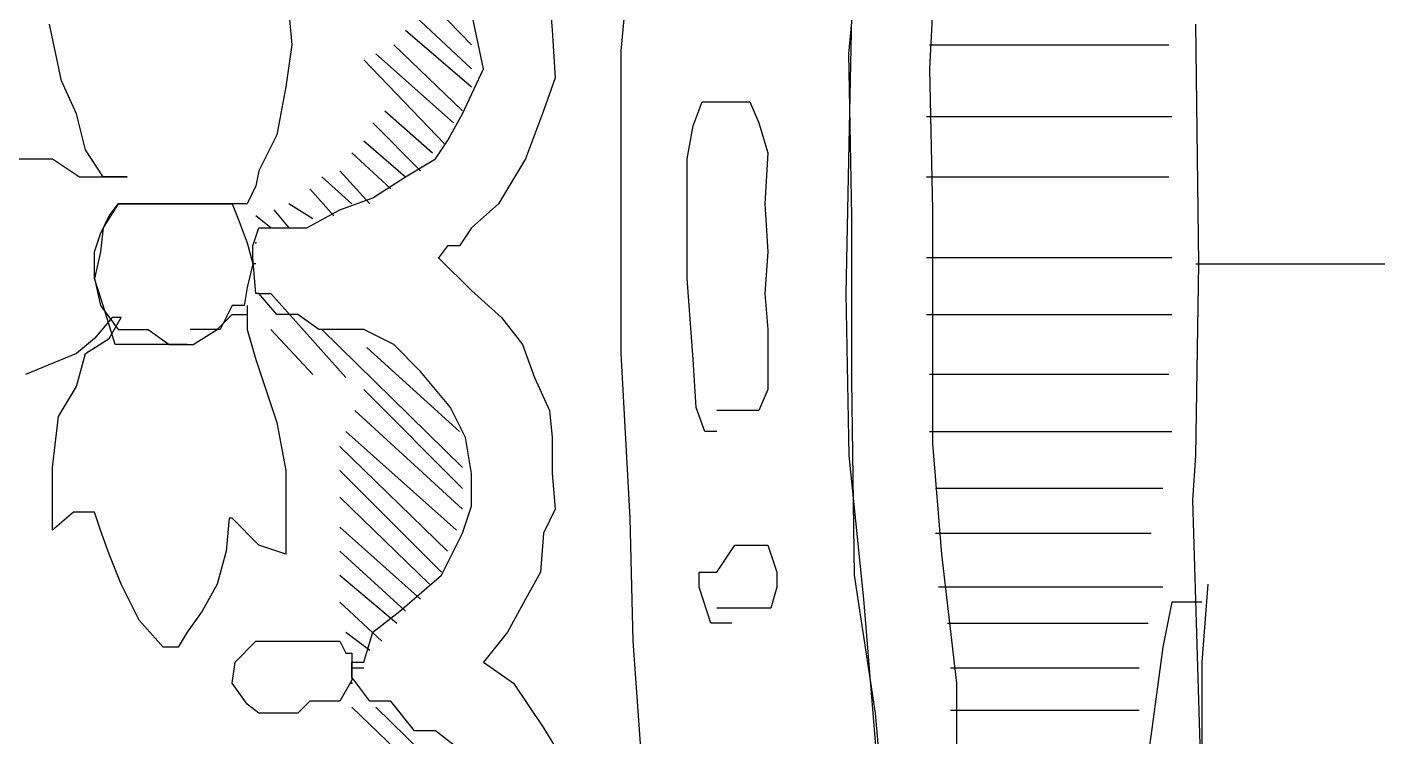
# Model space of a CAD drawing. Extents: x 735054 to 735644, y 4350981 to 4352008.
# Drawn here: x 735081.075 to 735085.585, y 4351840.6 to 4351842.97 of the extents above; entities that cross this region are included whole.
import ezdxf

# ---------------------------------------------------------------- set-up
doc = ezdxf.new("R2010")
doc.units = 0
doc.layers.get('0').update_dxf_attribs({"linetype": 'CONTINUOUS'})

msp = doc.modelspace()

# ---------------------------------------------------------------- linework, layer by layer
at = {"color": 0, "linetype": 'CONTINUOUS'}
for p, q in [((735083.82, 4351842.88), (735083.87, 4351843.41)), ((735083.82, 4351842.88), (735083.87, 4351843.41)), ((735083.06, 4351842.89), (735083.1, 4351843.33)), ((735083.06, 4351842.89), (735083.1, 4351843.33)), ((735084.11, 4351843.23), (735084.09, 4351842.83)), ((735084.11, 4351843.23), (735084.09, 4351842.83)), ((735082.27, 4351843.21), (735082.56, 4351842.91)), ((735082.27, 4351843.21), (735082.56, 4351842.91)), ((735082.56, 4351842.83), (735082.24, 4351843.13)), ((735082.56, 4351842.83), (735082.24, 4351843.13)), ((735082.82, 4351843.08), (735082.83, 4351842.96)), ((735082.82, 4351843.08), (735082.83, 4351842.96)), ((735083.83, 4351843.06), (735083.82, 4351842.58)), ((735083.83, 4351843.06), (735083.82, 4351842.58)), ((735081.95, 4351843.02), (735081.96, 4351842.91)), ((735081.95, 4351843.02), (735081.96, 4351842.91)), ((735082.6, 4351842.83), (735082.56, 4351843.02)), ((735082.6, 4351842.83), (735082.56, 4351843.02)), ((735081.19, 4351842.79), (735081.15, 4351842.98)), ((735081.19, 4351842.79), (735081.15, 4351842.98)), ((735082.34, 4351842.96), (735082.56, 4351842.77)), ((735082.34, 4351842.96), (735082.56, 4351842.77)), ((735082.83, 4351842.96), (735082.84, 4351842.8)), ((735082.83, 4351842.96), (735082.84, 4351842.8)), ((735084.99, 4351842.18), (735084.98, 4351842.98)), ((735084.99, 4351842.18), (735084.98, 4351842.98)), ((735081.96, 4351842.91), (735081.94, 4351842.77)), ((735081.96, 4351842.91), (735081.94, 4351842.77)), ((735082.24, 4351842.88), (735082.5, 4351842.65)), ((735082.24, 4351842.88), (735082.5, 4351842.65)), ((735082.53, 4351842.69), (735082.3, 4351842.91)), ((735082.53, 4351842.69), (735082.3, 4351842.91)), ((735083.06, 4351842.38), (735083.06, 4351842.89)), ((735083.06, 4351842.38), (735083.06, 4351842.89)), ((735083.83, 4351842.34), (735083.82, 4351842.88)), ((735083.83, 4351842.34), (735083.82, 4351842.88)), ((735084.09, 4351842.91), (735084.4, 4351842.91)), ((735084.09, 4351842.91), (735084.4, 4351842.91)), ((735084.4, 4351842.91), (735084.62, 4351842.91)), ((735084.4, 4351842.91), (735084.62, 4351842.91)), ((735084.62, 4351842.91), (735084.89, 4351842.91)), ((735084.62, 4351842.91), (735084.89, 4351842.91)), ((735082.47, 4351842.58), (735082.2, 4351842.86)), ((735082.47, 4351842.58), (735082.2, 4351842.86)), ((735082.53, 4351842.68), (735082.6, 4351842.83)), ((735082.53, 4351842.68), (735082.6, 4351842.83)), ((735084.09, 4351842.83), (735084.1, 4351842.36)), ((735084.09, 4351842.83), (735084.1, 4351842.36)), ((735081.24, 4351842.68), (735081.19, 4351842.79)), ((735081.24, 4351842.68), (735081.19, 4351842.79)), ((735082.84, 4351842.8), (735082.8, 4351842.69)), ((735082.84, 4351842.8), (735082.8, 4351842.69)), ((735081.94, 4351842.77), (735081.91, 4351842.61)), ((735081.94, 4351842.77), (735081.91, 4351842.61)), ((735082.27, 4351842.69), (735082.43, 4351842.55)), ((735082.27, 4351842.69), (735082.43, 4351842.55)), ((735082.8, 4351842.69), (735082.74, 4351842.53)), ((735082.8, 4351842.69), (735082.74, 4351842.53)), ((735083.3, 4351842.64), (735083.33, 4351842.72)), ((735083.3, 4351842.64), (735083.33, 4351842.72)), ((735083.33, 4351842.72), (735083.37, 4351842.72)), ((735083.33, 4351842.72), (735083.37, 4351842.72)), ((735083.37, 4351842.72), (735083.43, 4351842.72)), ((735083.37, 4351842.72), (735083.43, 4351842.72)), ((735083.43, 4351842.72), (735083.49, 4351842.72)), ((735083.43, 4351842.72), (735083.49, 4351842.72)), ((735083.49, 4351842.72), (735083.52, 4351842.65)), ((735083.49, 4351842.72), (735083.52, 4351842.65)), ((735081.27, 4351842.56), (735081.24, 4351842.68)), ((735081.27, 4351842.56), (735081.24, 4351842.68)), ((735082.39, 4351842.49), (735082.23, 4351842.65)), ((735082.39, 4351842.49), (735082.23, 4351842.65)), ((735082.48, 4351842.59), (735082.53, 4351842.68)), ((735082.48, 4351842.59), (735082.53, 4351842.68)), ((735083.52, 4351842.65), (735083.55, 4351842.55)), ((735083.52, 4351842.65), (735083.55, 4351842.55)), ((735084.28, 4351842.67), (735084.08, 4351842.67)), ((735084.28, 4351842.67), (735084.08, 4351842.67)), ((735084.61, 4351842.67), (735084.28, 4351842.67)), ((735084.61, 4351842.67), (735084.28, 4351842.67)), ((735084.9, 4351842.67), (735084.61, 4351842.67)), ((735084.9, 4351842.67), (735084.61, 4351842.67)), ((735081.91, 4351842.61), (735081.85, 4351842.49)), ((735081.91, 4351842.61), (735081.85, 4351842.49)), ((735083.28, 4351842.53), (735083.3, 4351842.64)), ((735083.28, 4351842.53), (735083.3, 4351842.64)), ((735081.33, 4351842.47), (735081.27, 4351842.56)), ((735081.33, 4351842.47), (735081.27, 4351842.56)), ((735082.2, 4351842.59), (735082.34, 4351842.47)), ((735082.2, 4351842.59), (735082.34, 4351842.47)), ((735082.44, 4351842.53), (735082.48, 4351842.59)), ((735082.44, 4351842.53), (735082.48, 4351842.59)), ((735083.82, 4351842.58), (735083.81, 4351842.08)), ((735083.82, 4351842.58), (735083.81, 4351842.08)), ((735080.95, 4351842.53), (735081.16, 4351842.53)), ((735080.95, 4351842.53), (735081.16, 4351842.53)), ((735081.16, 4351842.53), (735081.25, 4351842.47)), ((735081.16, 4351842.53), (735081.25, 4351842.47)), ((735082.29, 4351842.43), (735082.16, 4351842.55)), ((735082.29, 4351842.43), (735082.16, 4351842.55)), ((735082.34, 4351842.47), (735082.44, 4351842.53)), ((735082.34, 4351842.47), (735082.44, 4351842.53)), ((735082.74, 4351842.53), (735082.65, 4351842.38)), ((735082.74, 4351842.53), (735082.65, 4351842.38)), ((735083.28, 4351842.38), (735083.28, 4351842.53)), ((735083.28, 4351842.38), (735083.28, 4351842.53)), ((735083.55, 4351842.55), (735083.54, 4351842.38)), ((735083.55, 4351842.55), (735083.54, 4351842.38)), ((735081.25, 4351842.47), (735081.32, 4351842.47)), ((735081.25, 4351842.47), (735081.32, 4351842.47)), ((735081.32, 4351842.47), (735081.38, 4351842.47)), ((735081.32, 4351842.47), (735081.38, 4351842.47)), ((735081.4, 4351842.47), (735081.33, 4351842.47)), ((735081.4, 4351842.47), (735081.33, 4351842.47)), ((735081.38, 4351842.47), (735081.41, 4351842.47)), ((735081.38, 4351842.47), (735081.41, 4351842.47)), ((735081.41, 4351842.47), (735081.4, 4351842.47)), ((735081.41, 4351842.47), (735081.4, 4351842.47)), ((735081.85, 4351842.49), (735081.84, 4351842.44)), ((735081.85, 4351842.49), (735081.84, 4351842.44)), ((735082.16, 4351842.38), (735082.06, 4351842.47)), ((735082.16, 4351842.38), (735082.06, 4351842.47)), ((735082.12, 4351842.49), (735082.22, 4351842.38)), ((735082.12, 4351842.49), (735082.22, 4351842.38)), ((735082.23, 4351842.4), (735082.34, 4351842.47)), ((735082.23, 4351842.4), (735082.34, 4351842.47)), ((735084.08, 4351842.47), (735084.4, 4351842.47)), ((735084.08, 4351842.47), (735084.4, 4351842.47)), ((735084.4, 4351842.47), (735084.67, 4351842.47)), ((735084.4, 4351842.47), (735084.67, 4351842.47)), ((735084.67, 4351842.47), (735084.89, 4351842.47)), ((735084.67, 4351842.47), (735084.89, 4351842.47)), ((735081.84, 4351842.44), (735081.81, 4351842.38)), ((735081.84, 4351842.44), (735081.81, 4351842.38)), ((735082.02, 4351842.43), (735082.1, 4351842.34)), ((735082.02, 4351842.43), (735082.1, 4351842.34)), ((735081.38, 4351842.38), (735081.33, 4351842.3)), ((735081.38, 4351842.38), (735081.33, 4351842.3)), ((735081.35, 4351842.34), (735081.38, 4351842.38)), ((735081.35, 4351842.34), (735081.38, 4351842.38)), ((735081.47, 4351842.38), (735081.38, 4351842.38)), ((735081.38, 4351842.38), (735081.44, 4351842.38)), ((735081.47, 4351842.38), (735081.38, 4351842.38)), ((735081.38, 4351842.38), (735081.44, 4351842.38)), ((735081.44, 4351842.38), (735081.5, 4351842.38)), ((735081.44, 4351842.38), (735081.5, 4351842.38)), ((735081.56, 4351842.38), (735081.47, 4351842.38)), ((735081.56, 4351842.38), (735081.47, 4351842.38)), ((735081.5, 4351842.38), (735081.58, 4351842.38)), ((735081.5, 4351842.38), (735081.58, 4351842.38)), ((735081.64, 4351842.38), (735081.56, 4351842.38)), ((735081.64, 4351842.38), (735081.56, 4351842.38)), ((735081.58, 4351842.38), (735081.66, 4351842.38)), ((735081.58, 4351842.38), (735081.66, 4351842.38)), ((735081.75, 4351842.38), (735081.64, 4351842.38)), ((735081.75, 4351842.38), (735081.64, 4351842.38)), ((735081.66, 4351842.38), (735081.76, 4351842.38)), ((735081.66, 4351842.38), (735081.76, 4351842.38)), ((735081.81, 4351842.38), (735081.75, 4351842.38)), ((735081.81, 4351842.38), (735081.75, 4351842.38)), ((735081.76, 4351842.38), (735081.78, 4351842.33)), ((735081.76, 4351842.38), (735081.78, 4351842.33)), ((735082.03, 4351842.33), (735081.95, 4351842.38)), ((735082.03, 4351842.33), (735081.95, 4351842.38)), ((735082.12, 4351842.36), (735082.23, 4351842.4)), ((735082.12, 4351842.36), (735082.23, 4351842.4)), ((735082.65, 4351842.38), (735082.56, 4351842.3)), ((735082.65, 4351842.38), (735082.56, 4351842.3)), ((735083.06, 4351841.88), (735083.06, 4351842.38)), ((735083.06, 4351841.88), (735083.06, 4351842.38)), ((735083.28, 4351842.13), (735083.28, 4351842.38)), ((735083.28, 4351842.13), (735083.28, 4351842.38)), ((735083.54, 4351842.38), (735083.55, 4351842.22)), ((735083.54, 4351842.38), (735083.55, 4351842.22)), ((735081.32, 4351842.28), (735081.35, 4351842.34)), ((735081.32, 4351842.28), (735081.35, 4351842.34)), ((735081.78, 4351842.33), (735081.81, 4351842.25)), ((735081.78, 4351842.33), (735081.81, 4351842.25)), ((735081.89, 4351842.3), (735081.84, 4351842.34)), ((735081.89, 4351842.3), (735081.84, 4351842.34)), ((735081.9, 4351842.36), (735081.95, 4351842.3)), ((735081.9, 4351842.36), (735081.95, 4351842.3)), ((735082.01, 4351842.3), (735082.12, 4351842.36)), ((735082.01, 4351842.3), (735082.12, 4351842.36)), ((735083.83, 4351841.79), (735083.83, 4351842.34)), ((735083.83, 4351841.79), (735083.83, 4351842.34)), ((735084.1, 4351842.36), (735084.1, 4351841.9)), ((735084.1, 4351842.36), (735084.1, 4351841.9)), ((735081.33, 4351842.3), (735081.32, 4351842.22)), ((735081.33, 4351842.3), (735081.32, 4351842.22)), ((735081.83, 4351842.24), (735081.85, 4351842.3)), ((735081.83, 4351842.24), (735081.85, 4351842.3)), ((735081.85, 4351842.3), (735081.89, 4351842.3)), ((735081.85, 4351842.3), (735081.89, 4351842.3)), ((735081.89, 4351842.3), (735082.01, 4351842.3)), ((735081.89, 4351842.3), (735082.01, 4351842.3)), ((735082.56, 4351842.3), (735082.52, 4351842.24)), ((735082.56, 4351842.3), (735082.52, 4351842.24)), ((735081.3, 4351842.22), (735081.32, 4351842.28)), ((735081.3, 4351842.22), (735081.32, 4351842.28)), ((735081.81, 4351842.25), (735081.83, 4351842.18)), ((735081.81, 4351842.25), (735081.83, 4351842.18)), ((735081.83, 4351842.2), (735081.83, 4351842.24)), ((735081.83, 4351842.2), (735081.83, 4351842.24)), ((735082.48, 4351842.24), (735082.45, 4351842.2)), ((735082.48, 4351842.24), (735082.45, 4351842.2)), ((735082.52, 4351842.24), (735082.48, 4351842.24)), ((735082.52, 4351842.24), (735082.48, 4351842.24)), ((735081.32, 4351842.22), (735081.3, 4351842.13)), ((735081.3, 4351842.13), (735081.3, 4351842.22)), ((735081.32, 4351842.22), (735081.3, 4351842.13)), ((735081.3, 4351842.13), (735081.3, 4351842.22)), ((735081.84, 4351842.08), (735081.83, 4351842.2)), ((735081.84, 4351842.08), (735081.83, 4351842.2)), ((735082.45, 4351842.2), (735082.56, 4351842.09)), ((735082.45, 4351842.2), (735082.56, 4351842.09)), ((735083.55, 4351842.22), (735083.54, 4351842.08)), ((735083.55, 4351842.22), (735083.54, 4351842.08)), ((735084.28, 4351842.2), (735084.08, 4351842.2)), ((735084.28, 4351842.2), (735084.08, 4351842.2)), ((735084.61, 4351842.2), (735084.28, 4351842.2)), ((735084.61, 4351842.2), (735084.28, 4351842.2)), ((735084.9, 4351842.2), (735084.61, 4351842.2)), ((735084.9, 4351842.2), (735084.61, 4351842.2)), ((735081.83, 4351842.18), (735081.81, 4351842.1)), ((735081.83, 4351842.18), (735081.81, 4351842.1)), ((735081.84, 4351842.18), (735081.83, 4351842.18)), ((735081.84, 4351842.18), (735081.83, 4351842.18)), ((735084.98, 4351841.54), (735084.99, 4351842.18)), ((735084.98, 4351842.18), (735085.45, 4351842.18)), ((735084.98, 4351841.54), (735084.99, 4351842.18)), ((735084.98, 4351842.18), (735085.45, 4351842.18)), ((735085.45, 4351842.18), (735086.36, 4351842.18)), ((735085.45, 4351842.18), (735086.36, 4351842.18)), ((735081.3, 4351842.13), (735081.32, 4351842.04)), ((735081.33, 4351842.04), (735081.3, 4351842.13)), ((735081.3, 4351842.13), (735081.32, 4351842.04)), ((735081.33, 4351842.04), (735081.3, 4351842.13)), ((735083.3, 4351841.86), (735083.28, 4351842.13)), ((735083.3, 4351841.86), (735083.28, 4351842.13)), ((735081.81, 4351842.1), (735081.8, 4351842.04)), ((735081.81, 4351842.1), (735081.8, 4351842.04)), ((735081.85, 4351842.08), (735081.84, 4351842.08)), ((735081.85, 4351842.08), (735081.84, 4351842.08)), ((735081.91, 4351842.01), (735081.85, 4351842.08)), ((735081.85, 4351842.08), (735081.89, 4351842.08)), ((735081.91, 4351842.01), (735081.85, 4351842.08)), ((735081.85, 4351842.08), (735081.89, 4351842.08)), ((735081.89, 4351842.08), (735082.14, 4351841.8)), ((735081.89, 4351842.08), (735082.14, 4351841.8)), ((735082.56, 4351842.09), (735082.66, 4351842)), ((735082.56, 4351842.09), (735082.66, 4351842)), ((735083.54, 4351842.08), (735083.55, 4351841.96)), ((735083.54, 4351842.08), (735083.55, 4351841.96)), ((735083.81, 4351842.08), (735083.82, 4351841.54)), ((735083.81, 4351842.08), (735083.82, 4351841.54)), ((735081.32, 4351842.04), (735081.38, 4351841.96)), ((735081.32, 4351842.04), (735081.38, 4351841.96)), ((735081.37, 4351841.91), (735081.33, 4351842.04)), ((735081.37, 4351841.91), (735081.33, 4351842.04)), ((735081.76, 4351842.04), (735081.72, 4351841.96)), ((735081.76, 4351842.04), (735081.72, 4351841.96)), ((735081.8, 4351842.04), (735081.76, 4351842.04)), ((735081.8, 4351842.04), (735081.76, 4351842.04)), ((735081.81, 4351842.04), (735081.81, 4351841.96)), ((735081.81, 4351842.04), (735081.81, 4351841.96)), ((735081.36, 4351842), (735081.3, 4351841.93)), ((735081.36, 4351842), (735081.3, 4351841.93)), ((735081.35, 4351841.93), (735081.39, 4351842)), ((735081.35, 4351841.93), (735081.39, 4351842)), ((735081.39, 4351842), (735081.36, 4351842)), ((735081.39, 4351842), (735081.36, 4351842)), ((735081.71, 4351841.96), (735081.76, 4351842.01)), ((735081.71, 4351841.96), (735081.76, 4351842.01)), ((735081.76, 4351842.01), (735081.81, 4351842.01)), ((735081.76, 4351842.01), (735081.81, 4351842.01)), ((735081.98, 4351842.01), (735081.91, 4351842.01)), ((735081.98, 4351842.01), (735081.91, 4351842.01)), ((735082.05, 4351841.96), (735081.98, 4351842.01)), ((735082.05, 4351841.96), (735081.98, 4351842.01)), ((735082.66, 4351842), (735082.73, 4351841.91)), ((735082.66, 4351842), (735082.73, 4351841.91)), ((735084.08, 4351842.01), (735084.41, 4351842.01)), ((735084.08, 4351842.01), (735084.41, 4351842.01)), ((735084.41, 4351842.01), (735084.67, 4351842.01)), ((735084.41, 4351842.01), (735084.67, 4351842.01)), ((735084.67, 4351842.01), (735084.82, 4351842.01)), ((735084.67, 4351842.01), (735084.82, 4351842.01)), ((735084.82, 4351842.01), (735084.9, 4351842.01)), ((735084.82, 4351842.01), (735084.9, 4351842.01)), ((735081.3, 4351841.93), (735081.24, 4351841.88)), ((735081.3, 4351841.93), (735081.24, 4351841.88)), ((735081.27, 4351841.88), (735081.35, 4351841.93)), ((735081.27, 4351841.88), (735081.35, 4351841.93)), ((735081.38, 4351841.96), (735081.48, 4351841.96)), ((735081.38, 4351841.96), (735081.48, 4351841.96)), ((735081.48, 4351841.96), (735081.55, 4351841.91)), ((735081.48, 4351841.96), (735081.55, 4351841.91)), ((735081.67, 4351841.96), (735081.62, 4351841.96)), ((735081.67, 4351841.96), (735081.62, 4351841.96)), ((735081.63, 4351841.91), (735081.71, 4351841.96)), ((735081.63, 4351841.91), (735081.71, 4351841.96)), ((735081.72, 4351841.96), (735081.67, 4351841.96)), ((735081.72, 4351841.96), (735081.67, 4351841.96)), ((735081.81, 4351841.96), (735081.84, 4351841.86)), ((735081.81, 4351841.96), (735081.84, 4351841.86)), ((735082.03, 4351841.81), (735081.89, 4351841.96)), ((735082.03, 4351841.81), (735081.89, 4351841.96)), ((735082.2, 4351841.96), (735082.05, 4351841.96)), ((735082.2, 4351841.96), (735082.05, 4351841.96)), ((735082.53, 4351841.5), (735082.06, 4351841.96)), ((735082.53, 4351841.5), (735082.06, 4351841.96)), ((735082.3, 4351841.91), (735082.2, 4351841.96)), ((735082.3, 4351841.91), (735082.2, 4351841.96)), ((735083.55, 4351841.96), (735083.55, 4351841.86)), ((735083.55, 4351841.96), (735083.55, 4351841.86)), ((735081.24, 4351841.88), (735081.07, 4351841.81)), ((735081.24, 4351841.88), (735081.07, 4351841.81)), ((735081.24, 4351841.77), (735081.27, 4351841.88)), ((735081.24, 4351841.77), (735081.27, 4351841.88)), ((735081.42, 4351841.91), (735081.37, 4351841.91)), ((735081.42, 4351841.91), (735081.37, 4351841.91)), ((735081.47, 4351841.91), (735081.42, 4351841.91)), ((735081.47, 4351841.91), (735081.42, 4351841.91)), ((735081.53, 4351841.91), (735081.47, 4351841.91)), ((735081.53, 4351841.91), (735081.47, 4351841.91)), ((735081.61, 4351841.91), (735081.53, 4351841.91)), ((735081.61, 4351841.91), (735081.53, 4351841.91)), ((735081.55, 4351841.91), (735081.63, 4351841.91)), ((735081.55, 4351841.91), (735081.63, 4351841.91)), ((735082.21, 4351841.9), (735082.52, 4351841.62)), ((735082.21, 4351841.9), (735082.52, 4351841.62)), ((735082.39, 4351841.82), (735082.3, 4351841.91)), ((735082.39, 4351841.82), (735082.3, 4351841.91)), ((735082.73, 4351841.91), (735082.77, 4351841.8)), ((735082.73, 4351841.91), (735082.77, 4351841.8)), ((735083.09, 4351841.33), (735083.06, 4351841.88)), ((735083.09, 4351841.33), (735083.06, 4351841.88)), ((735084.1, 4351841.9), (735084.1, 4351841.58)), ((735084.1, 4351841.9), (735084.1, 4351841.58)), ((735081.84, 4351841.86), (735081.91, 4351841.65)), ((735081.84, 4351841.86), (735081.91, 4351841.65)), ((735083.31, 4351841.7), (735083.3, 4351841.86)), ((735083.31, 4351841.7), (735083.3, 4351841.86)), ((735083.55, 4351841.86), (735083.55, 4351841.76)), ((735083.55, 4351841.86), (735083.55, 4351841.76)), ((735082.49, 4351841.7), (735082.39, 4351841.82)), ((735082.49, 4351841.7), (735082.39, 4351841.82)), ((735082.77, 4351841.8), (735082.82, 4351841.69)), ((735082.77, 4351841.8), (735082.82, 4351841.69)), ((735083.84, 4351841.14), (735083.83, 4351841.79)), ((735083.84, 4351841.14), (735083.83, 4351841.79)), ((735084.3, 4351841.81), (735084.09, 4351841.81)), ((735084.3, 4351841.81), (735084.09, 4351841.81)), ((735084.58, 4351841.81), (735084.3, 4351841.81)), ((735084.58, 4351841.81), (735084.3, 4351841.81)), ((735084.89, 4351841.81), (735084.58, 4351841.81)), ((735084.89, 4351841.81), (735084.58, 4351841.81)), ((735081.18, 4351841.67), (735081.24, 4351841.77)), ((735081.18, 4351841.67), (735081.24, 4351841.77)), ((735082.2, 4351841.76), (735082.53, 4351841.43)), ((735082.2, 4351841.76), (735082.53, 4351841.43)), ((735083.55, 4351841.76), (735083.52, 4351841.69)), ((735083.55, 4351841.76), (735083.52, 4351841.69)), ((735082.54, 4351841.6), (735082.49, 4351841.7)), ((735082.54, 4351841.6), (735082.49, 4351841.7)), ((735083.34, 4351841.62), (735083.31, 4351841.7)), ((735083.34, 4351841.62), (735083.31, 4351841.7)), ((735081.16, 4351841.5), (735081.18, 4351841.67)), ((735081.16, 4351841.5), (735081.18, 4351841.67)), ((735082.53, 4351841.36), (735082.17, 4351841.69)), ((735082.53, 4351841.36), (735082.17, 4351841.69)), ((735082.82, 4351841.69), (735082.83, 4351841.6)), ((735082.82, 4351841.69), (735082.83, 4351841.6)), ((735083.41, 4351841.69), (735083.38, 4351841.69)), ((735083.41, 4351841.69), (735083.38, 4351841.69)), ((735083.47, 4351841.69), (735083.41, 4351841.69)), ((735083.47, 4351841.69), (735083.41, 4351841.69)), ((735083.52, 4351841.69), (735083.47, 4351841.69)), ((735083.52, 4351841.69), (735083.47, 4351841.69)), ((735081.91, 4351841.65), (735081.94, 4351841.49)), ((735081.91, 4351841.65), (735081.94, 4351841.49)), ((735082.14, 4351841.62), (735082.51, 4351841.29)), ((735082.14, 4351841.62), (735082.51, 4351841.29)), ((735083.38, 4351841.62), (735083.34, 4351841.62)), ((735083.38, 4351841.62), (735083.34, 4351841.62)), ((735084.09, 4351841.62), (735084.43, 4351841.62)), ((735084.09, 4351841.62), (735084.43, 4351841.62)), ((735084.43, 4351841.62), (735084.68, 4351841.62)), ((735084.43, 4351841.62), (735084.68, 4351841.62)), ((735084.68, 4351841.62), (735084.9, 4351841.62)), ((735084.68, 4351841.62), (735084.9, 4351841.62)), ((735082.48, 4351841.22), (735082.12, 4351841.57)), ((735082.48, 4351841.22), (735082.12, 4351841.57)), ((735082.56, 4351841.48), (735082.54, 4351841.6)), ((735082.56, 4351841.48), (735082.54, 4351841.6)), ((735082.83, 4351841.6), (735082.83, 4351841.48)), ((735082.83, 4351841.6), (735082.83, 4351841.48)), ((735084.1, 4351841.58), (735084.13, 4351841.21)), ((735084.1, 4351841.58), (735084.13, 4351841.21)), ((735083.82, 4351841.54), (735083.87, 4351841.06)), ((735083.82, 4351841.54), (735083.87, 4351841.06)), ((735084.97, 4351841.39), (735084.98, 4351841.54)), ((735084.97, 4351841.39), (735084.98, 4351841.54)), ((735081.16, 4351841.4), (735081.16, 4351841.5)), ((735081.16, 4351841.4), (735081.16, 4351841.5)), ((735081.94, 4351841.49), (735081.94, 4351841.39)), ((735081.94, 4351841.49), (735081.94, 4351841.39)), ((735082.12, 4351841.49), (735082.46, 4351841.15)), ((735082.12, 4351841.49), (735082.46, 4351841.15)), ((735082.56, 4351841.37), (735082.56, 4351841.48)), ((735082.56, 4351841.37), (735082.56, 4351841.48)), ((735082.83, 4351841.48), (735082.84, 4351841.36)), ((735082.83, 4351841.48), (735082.84, 4351841.36)), ((735084.33, 4351841.43), (735084.11, 4351841.43)), ((735084.33, 4351841.43), (735084.11, 4351841.43)), ((735084.59, 4351841.43), (735084.33, 4351841.43)), ((735084.59, 4351841.43), (735084.33, 4351841.43)), ((735084.87, 4351841.43), (735084.59, 4351841.43)), ((735084.87, 4351841.43), (735084.59, 4351841.43)), ((735081.16, 4351841.29), (735081.16, 4351841.4)), ((735081.16, 4351841.29), (735081.16, 4351841.4)), ((735081.94, 4351841.39), (735081.94, 4351841.3)), ((735081.94, 4351841.39), (735081.94, 4351841.3)), ((735082.42, 4351841.11), (735082.12, 4351841.4)), ((735082.42, 4351841.11), (735082.12, 4351841.4)), ((735085, 4351840.39), (735084.97, 4351841.39)), ((735085, 4351840.39), (735084.97, 4351841.39)), ((735081.23, 4351841.35), (735081.16, 4351841.29)), ((735081.23, 4351841.35), (735081.16, 4351841.29)), ((735081.3, 4351841.35), (735081.23, 4351841.35)), ((735081.3, 4351841.35), (735081.23, 4351841.35)), ((735081.32, 4351841.29), (735081.3, 4351841.35)), ((735081.32, 4351841.29), (735081.3, 4351841.35)), ((735082.53, 4351841.28), (735082.56, 4351841.37)), ((735082.53, 4351841.28), (735082.56, 4351841.37)), ((735082.84, 4351841.36), (735082.8, 4351841.28)), ((735082.84, 4351841.36), (735082.8, 4351841.28)), ((735081.75, 4351841.33), (735081.74, 4351841.22)), ((735081.75, 4351841.33), (735081.74, 4351841.22)), ((735081.76, 4351841.33), (735081.75, 4351841.33)), ((735081.76, 4351841.33), (735081.75, 4351841.33)), ((735081.85, 4351841.24), (735081.76, 4351841.33)), ((735081.85, 4351841.24), (735081.76, 4351841.33)), ((735081.94, 4351841.3), (735081.94, 4351841.24)), ((735081.94, 4351841.3), (735081.94, 4351841.24)), ((735082.12, 4351841.3), (735082.39, 4351841.06)), ((735082.12, 4351841.3), (735082.39, 4351841.06)), ((735083.1, 4351840.92), (735083.09, 4351841.33)), ((735083.1, 4351840.92), (735083.09, 4351841.33)), ((735081.35, 4351841.21), (735081.32, 4351841.29)), ((735081.35, 4351841.21), (735081.32, 4351841.29)), ((735082.46, 4351841.14), (735082.53, 4351841.28)), ((735082.46, 4351841.14), (735082.53, 4351841.28)), ((735082.8, 4351841.28), (735082.79, 4351841.15)), ((735082.8, 4351841.28), (735082.79, 4351841.15)), ((735084.11, 4351841.28), (735084.46, 4351841.28)), ((735084.11, 4351841.28), (735084.46, 4351841.28)), ((735084.46, 4351841.28), (735084.69, 4351841.28)), ((735084.46, 4351841.28), (735084.69, 4351841.28)), ((735084.69, 4351841.28), (735084.83, 4351841.28)), ((735084.69, 4351841.28), (735084.83, 4351841.28)), ((735081.39, 4351841.11), (735081.35, 4351841.21)), ((735081.39, 4351841.11), (735081.35, 4351841.21)), ((735081.74, 4351841.22), (735081.71, 4351841.11)), ((735081.74, 4351841.22), (735081.71, 4351841.11)), ((735081.94, 4351841.21), (735081.85, 4351841.24)), ((735081.94, 4351841.21), (735081.85, 4351841.24)), ((735081.94, 4351841.24), (735081.94, 4351841.21)), ((735081.94, 4351841.24), (735081.94, 4351841.21)), ((735082.34, 4351841.02), (735082.12, 4351841.22)), ((735082.34, 4351841.02), (735082.12, 4351841.22)), ((735083.38, 4351841.15), (735083.44, 4351841.24)), ((735083.38, 4351841.15), (735083.44, 4351841.24)), ((735083.44, 4351841.24), (735083.51, 4351841.24)), ((735083.44, 4351841.24), (735083.51, 4351841.24)), ((735083.51, 4351841.24), (735083.55, 4351841.24)), ((735083.51, 4351841.24), (735083.55, 4351841.24)), ((735083.55, 4351841.24), (735083.58, 4351841.15)), ((735083.55, 4351841.24), (735083.58, 4351841.15)), ((735084.13, 4351841.21), (735084.18, 4351840.78)), ((735084.13, 4351841.21), (735084.18, 4351840.78)), ((735082.12, 4351841.14), (735082.31, 4351840.98)), ((735082.12, 4351841.14), (735082.31, 4351840.98)), ((735082.32, 4351841.02), (735082.46, 4351841.14)), ((735082.32, 4351841.02), (735082.46, 4351841.14)), ((735082.79, 4351841.15), (735082.74, 4351841.06)), ((735082.79, 4351841.15), (735082.74, 4351841.06)), ((735083.32, 4351841.1), (735083.32, 4351841.15)), ((735083.32, 4351841.15), (735083.35, 4351841.15)), ((735083.32, 4351841.1), (735083.32, 4351841.15)), ((735083.32, 4351841.15), (735083.35, 4351841.15)), ((735083.35, 4351841.15), (735083.38, 4351841.15)), ((735083.35, 4351841.15), (735083.38, 4351841.15)), ((735083.58, 4351841.15), (735083.58, 4351841.1)), ((735083.58, 4351841.15), (735083.58, 4351841.1)), ((735083.91, 4351840.68), (735083.84, 4351841.14)), ((735083.91, 4351840.68), (735083.84, 4351841.14)), ((735081.45, 4351840.99), (735081.39, 4351841.11)), ((735081.45, 4351840.99), (735081.39, 4351841.11)), ((735081.71, 4351841.11), (735081.66, 4351841.02)), ((735081.71, 4351841.11), (735081.66, 4351841.02)), ((735083.36, 4351840.98), (735083.32, 4351841.1)), ((735083.36, 4351840.98), (735083.32, 4351841.1)), ((735083.58, 4351841.1), (735083.56, 4351841.03)), ((735083.58, 4351841.1), (735083.56, 4351841.03)), ((735084.33, 4351841.1), (735084.12, 4351841.1)), ((735084.33, 4351841.1), (735084.12, 4351841.1)), ((735084.53, 4351841.1), (735084.33, 4351841.1)), ((735084.53, 4351841.1), (735084.33, 4351841.1)), ((735084.87, 4351841.1), (735084.53, 4351841.1)), ((735084.87, 4351841.1), (735084.53, 4351841.1)), ((735085.02, 4351841.11), (735085, 4351840.85)), ((735085.02, 4351841.11), (735085, 4351840.85)), ((735081.66, 4351841.02), (735081.61, 4351840.95)), ((735081.66, 4351841.02), (735081.61, 4351840.95)), ((735082.26, 4351840.92), (735082.12, 4351841.05)), ((735082.26, 4351840.92), (735082.12, 4351841.05)), ((735082.23, 4351840.95), (735082.32, 4351841.02)), ((735082.23, 4351840.95), (735082.32, 4351841.02)), ((735082.74, 4351841.06), (735082.68, 4351840.95)), ((735082.74, 4351841.06), (735082.68, 4351840.95)), ((735083.46, 4351841.03), (735083.38, 4351841.03)), ((735083.46, 4351841.03), (735083.38, 4351841.03)), ((735083.5, 4351841.03), (735083.46, 4351841.03)), ((735083.5, 4351841.03), (735083.46, 4351841.03)), ((735083.55, 4351841.03), (735083.5, 4351841.03)), ((735083.55, 4351841.03), (735083.5, 4351841.03)), ((735083.56, 4351841.03), (735083.55, 4351841.03)), ((735083.56, 4351841.03), (735083.55, 4351841.03)), ((735083.87, 4351841.06), (735083.91, 4351840.57)), ((735083.87, 4351841.06), (735083.91, 4351840.57)), ((735084.9, 4351841.05), (735084.87, 4351840.9)), ((735084.9, 4351841.05), (735084.87, 4351840.9)), ((735084.94, 4351841.05), (735084.9, 4351841.05)), ((735084.94, 4351841.05), (735084.9, 4351841.05)), ((735085, 4351841.05), (735084.94, 4351841.05)), ((735085, 4351841.05), (735084.94, 4351841.05)), ((735081.53, 4351840.9), (735081.45, 4351840.99)), ((735081.53, 4351840.9), (735081.45, 4351840.99)), ((735083.43, 4351840.98), (735083.36, 4351840.98)), ((735083.43, 4351840.98), (735083.36, 4351840.98)), ((735084.15, 4351840.98), (735084.45, 4351840.98)), ((735084.15, 4351840.98), (735084.45, 4351840.98)), ((735084.45, 4351840.98), (735084.62, 4351840.98)), ((735084.45, 4351840.98), (735084.62, 4351840.98)), ((735084.62, 4351840.98), (735084.82, 4351840.98)), ((735084.62, 4351840.98), (735084.82, 4351840.98)), ((735081.61, 4351840.95), (735081.58, 4351840.9)), ((735081.61, 4351840.95), (735081.58, 4351840.9)), ((735082.14, 4351840.95), (735082.22, 4351840.89)), ((735082.14, 4351840.95), (735082.22, 4351840.89)), ((735082.2, 4351840.85), (735082.23, 4351840.95)), ((735082.2, 4351840.85), (735082.23, 4351840.95)), ((735082.68, 4351840.95), (735082.64, 4351840.9)), ((735082.68, 4351840.95), (735082.64, 4351840.9)), ((735081.58, 4351840.9), (735081.53, 4351840.9)), ((735081.58, 4351840.9), (735081.53, 4351840.9)), ((735081.77, 4351840.85), (735081.84, 4351840.92)), ((735081.77, 4351840.85), (735081.84, 4351840.92)), ((735081.84, 4351840.92), (735081.93, 4351840.92)), ((735081.84, 4351840.92), (735081.93, 4351840.92)), ((735081.93, 4351840.92), (735081.98, 4351840.92)), ((735081.93, 4351840.92), (735081.98, 4351840.92)), ((735081.98, 4351840.92), (735082.05, 4351840.92)), ((735081.98, 4351840.92), (735082.05, 4351840.92)), ((735082.05, 4351840.92), (735082.12, 4351840.92)), ((735082.05, 4351840.92), (735082.12, 4351840.92)), ((735082.12, 4351840.92), (735082.14, 4351840.88)), ((735082.12, 4351840.92), (735082.14, 4351840.88)), ((735082.64, 4351840.9), (735082.6, 4351840.85)), ((735082.64, 4351840.9), (735082.6, 4351840.85)), ((735083.13, 4351840.5), (735083.1, 4351840.92)), ((735083.13, 4351840.5), (735083.1, 4351840.92)), ((735084.87, 4351840.9), (735084.83, 4351840.61)), ((735084.87, 4351840.9), (735084.83, 4351840.61)), ((735081.76, 4351840.78), (735081.77, 4351840.85)), ((735081.76, 4351840.78), (735081.77, 4351840.85)), ((735082.14, 4351840.88), (735082.16, 4351840.88)), ((735082.14, 4351840.88), (735082.16, 4351840.88)), ((735082.16, 4351840.88), (735082.16, 4351840.79)), ((735082.16, 4351840.88), (735082.16, 4351840.79)), ((735082.16, 4351840.8), (735082.16, 4351840.85)), ((735082.16, 4351840.85), (735082.2, 4351840.85)), ((735082.16, 4351840.8), (735082.16, 4351840.85)), ((735082.16, 4351840.85), (735082.2, 4351840.85)), ((735082.6, 4351840.85), (735082.7, 4351840.78)), ((735082.6, 4351840.85), (735082.7, 4351840.78)), ((735085, 4351840.85), (735085, 4351840.44)), ((735085, 4351840.85), (735085, 4351840.44)), ((735082.2, 4351840.83), (735082.16, 4351840.83)), ((735082.2, 4351840.83), (735082.16, 4351840.83)), ((735082.22, 4351840.72), (735082.16, 4351840.8)), ((735082.22, 4351840.72), (735082.16, 4351840.8)), ((735084.51, 4351840.83), (735084.16, 4351840.83)), ((735084.51, 4351840.83), (735084.16, 4351840.83)), ((735084.79, 4351840.83), (735084.51, 4351840.83)), ((735084.79, 4351840.83), (735084.51, 4351840.83)), ((735081.81, 4351840.71), (735081.76, 4351840.78)), ((735081.81, 4351840.71), (735081.76, 4351840.78)), ((735082.16, 4351840.79), (735082.12, 4351840.72)), ((735082.16, 4351840.79), (735082.12, 4351840.72)), ((735082.7, 4351840.78), (735082.8, 4351840.63)), ((735082.7, 4351840.78), (735082.8, 4351840.63)), ((735084.18, 4351840.78), (735084.18, 4351840.44)), ((735084.18, 4351840.78), (735084.18, 4351840.44)), ((735081.85, 4351840.68), (735081.81, 4351840.71)), ((735081.85, 4351840.68), (735081.81, 4351840.71)), ((735082.02, 4351840.72), (735081.98, 4351840.68)), ((735082.02, 4351840.72), (735081.98, 4351840.68)), ((735082.09, 4351840.72), (735082.02, 4351840.72)), ((735082.09, 4351840.72), (735082.02, 4351840.72)), ((735082.12, 4351840.72), (735082.09, 4351840.72)), ((735082.12, 4351840.72), (735082.09, 4351840.72)), ((735082.29, 4351840.72), (735082.22, 4351840.72)), ((735082.29, 4351840.72), (735082.22, 4351840.72)), ((735082.37, 4351840.62), (735082.29, 4351840.72)), ((735082.37, 4351840.62), (735082.29, 4351840.72)), ((735081.91, 4351840.68), (735081.85, 4351840.68)), ((735081.91, 4351840.68), (735081.85, 4351840.68)), ((735081.94, 4351840.68), (735081.91, 4351840.68)), ((735081.94, 4351840.68), (735081.91, 4351840.68)), ((735081.98, 4351840.68), (735081.94, 4351840.68)), ((735081.98, 4351840.68), (735081.94, 4351840.68)), ((735082.65, 4351840.23), (735082.16, 4351840.7)), ((735082.65, 4351840.23), (735082.16, 4351840.7)), ((735082.24, 4351840.7), (735082.66, 4351840.29)), ((735082.24, 4351840.7), (735082.66, 4351840.29)), ((735083.96, 4351840.11), (735083.91, 4351840.68)), ((735083.96, 4351840.11), (735083.91, 4351840.68)), ((735084.16, 4351840.69), (735084.47, 4351840.69)), ((735084.16, 4351840.69), (735084.47, 4351840.69)), ((735084.47, 4351840.69), (735084.79, 4351840.69)), ((735084.47, 4351840.69), (735084.79, 4351840.69)), ((735082.44, 4351840.62), (735082.37, 4351840.62)), ((735082.44, 4351840.62), (735082.37, 4351840.62)), ((735082.53, 4351840.55), (735082.44, 4351840.62)), ((735082.53, 4351840.55), (735082.44, 4351840.62)), ((735082.8, 4351840.63), (735082.85, 4351840.55)), ((735082.8, 4351840.63), (735082.85, 4351840.55)), ((735084.83, 4351840.61), (735084.78, 4351840.25)), ((735084.83, 4351840.61), (735084.78, 4351840.25))]:
    msp.add_line(p, q, dxfattribs=at)
for p in [(735081.84, 4351842.25), (735081.84, 4351842.25), (735082.45, 4351842.2), (735082.45, 4351842.2), (735082.16, 4351840.78), (735082.16, 4351840.78)]:
    msp.add_point(p, dxfattribs=at)

# ---------------------------------------------------------------- meshes
mesh = msp.add_polyface(dxfattribs=at)
corners = [(735362.5, 4350981), (735054.5, 4352007.5), (735644, 4350981), (735644, 4352007.5), (735054.5, 4350981)]
mesh.append_faces([[corners[k] for k in face] for face in [(0, 1, 4), (1, 0, 2, 3)]], dxfattribs={"vtx0": -1, "color": 0})
mesh = msp.add_polyface(dxfattribs=at)
corners = [(735345.58, 4351821), (735345.58, 4352001.5), (735064.5, 4352001.5), (735064.5, 4351821)]
mesh.append_faces([[corners[k] for k in face] for face in [(0, 1, 2, 3)]], dxfattribs={"color": 0})

doc.saveas('drawing.dxf')
